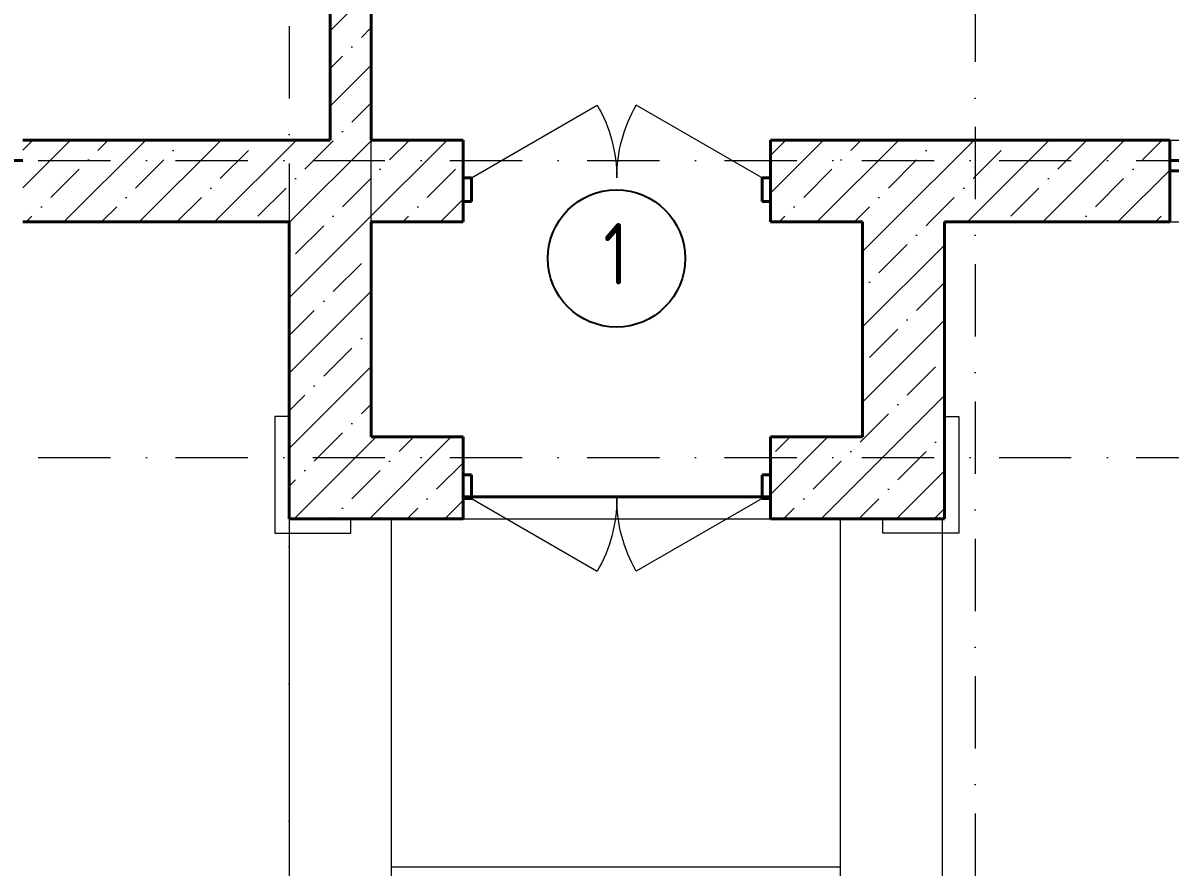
# Model space of a CAD drawing. Header units: feet. Extents: x -10410 to 374725, y -46422 to 88923.
# Drawn here: x 6069 to 11671, y 38786 to 42907 of the extents above; entities that cross this region are included whole.
import ezdxf
from ezdxf.enums import TextEntityAlignment as Align

# ---------------------------------------------------------------- set-up
doc = ezdxf.new("R2010")
doc.units = ezdxf.units.FT
doc.header["$MEASUREMENT"] = 0
doc.set_wipeout_variables(frame=1)
doc.linetypes.add('Wipeout_Contour', pattern=[1000, 0, -1000])
doc.linetypes.add('Штрихпунктирная', pattern=[670.277762, 352.777767, -176.388884, 0, -141.111112])
for name, color, linetype, lineweight in [('Аннотация - Общий_Ном._пера__1', 7, 'Continuous', 20), ('Двери ArchiCAD_Ном._пера__1', 7, 'Continuous', 20), ('Двери ArchiCAD_Ном._пера__19', 255, 'Continuous', 0), ('Двери ArchiCAD_Ном._пера__21', 7, 'Continuous', 40), ('Двери ArchiCAD_Ном._пера__74', 255, 'Continuous', 0), ('Интерьер - Мебель_Ном._пера__7', 7, 'Continuous', 20), ('Конструктив - Перекрытия_Ном._пера__1', 7, 'Continuous', 20), ('Конструктив - Перекрытия_Ном._пера__21', 7, 'Continuous', 40), ('Конструктив - Перекрытия_Ном._пера__7', 7, 'Continuous', 20), ('Конструктив - Стены Несущие_Ном._пера__21', 7, 'Continuous', 40), ('Окна ArchiCAD_Ном._пера__120', 7, 'Continuous', 5), ('Окна ArchiCAD_Ном._пера__21', 7, 'Continuous', 40), ('Размер - Общий_Ном._пера__120', 7, 'Continuous', 5), ('Элемент Модели - Оси_Ном._пера__1', 7, 'Continuous', 20)]:
    doc.layers.add(name, color=color, linetype=linetype, lineweight=lineweight)
for name, color, linetype in [('Двери ArchiCAD', 7, 'Continuous'), ('Интерьер - Мебель', 7, 'Continuous'), ('Конструктив - Лестницы', 7, 'Continuous'), ('Конструктив - Перекрытия', 7, 'Continuous'), ('Конструктив - Стены Несущие', 7, 'Continuous'), ('Окна ArchiCAD', 7, 'Continuous'), ('Элемент Модели - Оси', 7, 'Continuous')]:
    doc.layers.add(name, color=color, linetype=linetype)
doc.layers.add('Конструктив - Стены Несущие_Ном._пера__170', color=7, linetype='Continuous', lineweight=5, true_color=0x9f9f00)
doc.layers.add('Элемент Модели - Оси_Ном._пера__94', color=7, linetype='Continuous', lineweight=5, true_color=0xdc4f00)
doc.styles.get("Standard").update_dxf_attribs({"font": 'isocpeur.ttf'})
doc.styles.add('СГЕНЕРИР_СТИЛЬ_1', font='arial.ttf')
pattern_1 = [(45, (0, 0), (-183.848, 183.848), []), (45, (-91.92, 91.92), (-183.848, 183.848), [195, -65, 0, -65])]

# ---------------------------------------------------------------- blocks, each defined once
blk = doc.blocks.new('Перекрытие_1', base_point=(6100.3, -1749.7))
at = {"layer": 'Конструктив - Перекрытия_Ном._пера__7', "linetype": 'Continuous', "flags": 128}
blk.add_lwpolyline([(6100.3, -1749.7), (8291, -1749.7), (8291, -3449.7), (6100.3, -3449.7)], close=True, dxfattribs=at)
blk = doc.blocks.new('Перекрытие_8', base_point=(5600.3, -1749.7))
at = {"layer": 'Конструктив - Перекрытия_Ном._пера__1', "linetype": 'Continuous', "flags": 128}
blk.add_lwpolyline([(5600.3, -1749.7), (5600.3, -5249.7), (6100.3, -5249.7), (6100.3, -1749.7)], close=True, dxfattribs=at)
blk = doc.blocks.new('Перекрытие_9', base_point=(8291, -1749.7))
at = {"layer": 'Конструктив - Перекрытия_Ном._пера__1', "linetype": 'Continuous', "flags": 128}
blk.add_lwpolyline([(8291, -1749.7), (8291, -5249.7), (8791, -5249.7), (8791, -1749.7)], close=True, dxfattribs=at)
blk = doc.blocks.new('Перекрытие_11', base_point=(0, 3250))
at = {"layer": 'Конструктив - Перекрытия_Ном._пера__21', "linetype": 'Continuous', "flags": 128}
blk.add_lwpolyline([(0, 3250), (349.5, 3250), (349.5, 6200), (0, 6200), (0, 9400), (14400, 9400), (14400, 6200), (14005.7, 6200), (14005.7, 3250), (14400, 3250), (14400, 0), (8689.2, 0), (8689.2, -1641.6), (5700.8, -1641.6), (5700.8, 0), (0, 0)], close=True, dxfattribs=at)
blk = doc.blocks.new('Окно 18_2')
at = {"layer": 'Окна ArchiCAD_Ном._пера__120', "linetype": 'Continuous'}
for p, q in [((-250, 250), (250, 250)), ((-155, 0), (155, 0)), ((155, -50), (-155, -50)), ((-250, -150), (250, -150))]:
    blk.add_line(p, q, dxfattribs=at)
at = {"layer": 'Окна ArchiCAD_Ном._пера__21', "linetype": 'Continuous'}
for p, q in [((-250, 0), (-155, 0)), ((-250, -50), (-250, 0)), ((-155, 0), (-155, -50)), ((155, -50), (155, 0)), ((155, 0), (250, 0)), ((250, -50), (250, 0)), ((-155, -50), (-250, -50)), ((250, -50), (155, -50))]:
    blk.add_line(p, q, dxfattribs=at)
blk = doc.blocks.new('Двупольная Дверь 18')
at = {"layer": 'Двери ArchiCAD_Ном._пера__1', "linetype": 'Continuous'}
for p, q in [((-710, 0), (-95.1, 355)), ((710, 0), (95.1, 355))]:
    blk.add_line(p, q, dxfattribs=at)
at = {"layer": 'Двери ArchiCAD_Ном._пера__19', "linetype": 'Continuous'}
for centre, start, end in [((-710, 0), 0, 30), ((710, 0), 150, 180)]:
    blk.add_arc(centre, 710, start, end, dxfattribs=at)
at = {"layer": 'Двери ArchiCAD_Ном._пера__21', "linetype": 'Continuous'}
for p, q in [((-750, 185), (-787, 185)), ((-750, 0), (-750, 185)), ((750, 0), (750, 185)), ((750, 185), (787, 185)), ((-710, 0), (-750, 0)), ((-750, 0), (-750, -115)), ((-750, -115), (-750, 0)), ((-710, -115), (-710, 0)), ((750, 0), (710, 0)), ((710, 0), (710, -115)), ((750, -115), (750, 0)), ((750, -115), (750, 0)), ((-750, -115), (-710, -115)), ((-750, -215), (-750, -115)), ((710, -115), (750, -115)), ((750, -215), (750, -115)), ((-750, -215), (-787, -215)), ((750, -215), (787, -215))]:
    blk.add_line(p, q, dxfattribs=at)
blk = doc.blocks.new('Стена_1', base_point=(0, 0))
at = {"color": 254, "linetype": 'Wipeout_Contour', "lineweight": 0, "ltscale": 43022.407427}
blk.add_wipeout([(4299.7, -300), (6450, -300), (6450, -200), (6450, -85), (6450, 100), (4299.7, 100), (4299.7, 0), (4299.7, -50)], dxfattribs=at).dxf.layer = 'Конструктив - Стены Несущие'
at = {"color": 254, "linetype": 'Wipeout_Contour', "lineweight": 0, "ltscale": 71416.607165}
blk.add_wipeout([(7950, -85), (7950, -200), (7950, -300), (9900.5, -300), (9900.5, -50), (9900.5, 0), (9900.5, 100), (7950, 100)], dxfattribs=at).dxf.layer = 'Конструктив - Стены Несущие'
at = {"layer": 'Конструктив - Стены Несущие_Ном._пера__170', "linetype": 'Continuous'}
h = blk.add_hatch(dxfattribs=at)
h.set_pattern_fill('ЖЕЛЕЗОБЕТОН', color=256, style=0, pattern_type=2)
h.set_pattern_definition(pattern_1)
h.paths.add_polyline_path([(4299.7, -300), (6450, -300), (6450, -200), (6450, -85), (6450, 100), (4299.7, 100), (4299.7, 0), (4299.7, -50)])
h = blk.add_hatch(dxfattribs=at)
h.set_pattern_fill('ЖЕЛЕЗОБЕТОН', color=256, style=0, pattern_type=2)
h.set_pattern_definition(pattern_1)
h.paths.add_polyline_path([(7950, -85), (7950, -200), (7950, -300), (9900.5, -300), (9900.5, -50), (9900.5, 0), (9900.5, 100), (7950, 100)])
at = {"layer": 'Конструктив - Стены Несущие_Ном._пера__21', "linetype": 'Continuous'}
for p, q in [((6450, 100), (6413, 100)), ((6450, -85), (6450, 100)), ((7950, 100), (7987, 100)), ((7950, -85), (7950, 100)), ((9900.5, 100), (9900.5, 0)), ((9900.5, 0), (9900.5, -50)), ((9900.5, -50), (9900.5, -300)), ((6450, -200), (6450, -85)), ((7950, -200), (7950, -85)), ((6450, -300), (6450, -200)), ((6450, -300), (6450, -200)), ((7950, -300), (7950, -200)), ((7950, -300), (7950, -200)), ((6450, -300), (6413, -300)), ((7950, -300), (7987, -300))]:
    blk.add_line(p, q, dxfattribs=at)
at = {"layer": 'Конструктив - Стены Несущие_Ном._пера__21', "linetype": 'Continuous', "flags": 128}
for points in [[(5800.3, 100), (4299.7, 100)], [(6450, 100), (6000.3, 100)], [(9900.5, 100), (7950, 100)], [(4299.7, -300), (5600.3, -300)], [(6000.3, -300), (6450, -300)], [(7950, -300), (8399.8, -300)], [(8799.8, -300), (9900.5, -300)]]:
    blk.add_lwpolyline(points, dxfattribs=at)
at = {"layer": 'Двери ArchiCAD', "linetype": 'Continuous', "xscale": -1, "zscale": 1000}
blk.add_blockref('Двупольная Дверь 18', (7200, -85), dxfattribs=at)
at = {"layer": 'Окна ArchiCAD', "color": 21, "linetype": 'Continuous', "lineweight": 30, "true_color": 0xff9955, "xscale": -1, "zscale": 1000, "rotation": 180}
blk.add_blockref('Окно 18_2', (10150.5, -50), dxfattribs=at)
blk = doc.blocks.new('Двупольная Дверь 18_2')
at = {"layer": 'Двери ArchiCAD_Ном._пера__1', "linetype": 'Continuous'}
for p, q in [((-710, 0), (-95.1, 355)), ((710, 0), (95.1, 355))]:
    blk.add_line(p, q, dxfattribs=at)
at = {"layer": 'Двери ArchiCAD_Ном._пера__19', "linetype": 'Continuous'}
for centre, start, end in [((-710, 0), 0, 30), ((710, 0), 150, 180)]:
    blk.add_arc(centre, 710, start, end, dxfattribs=at)
at = {"layer": 'Двери ArchiCAD_Ном._пера__21', "linetype": 'Continuous'}
for p, q in [((-750, 100), (-787, 100)), ((-750, 100), (-750, 0)), ((750, 100), (750, 0)), ((750, 100), (787, 100)), ((-710, 0), (-750, 0)), ((-750, 0), (-750, -115)), ((-750, 0), (-750, -115)), ((-710, -115), (-710, 0)), ((750, 0), (710, 0)), ((710, 0), (710, -115)), ((750, -115), (750, 0)), ((750, 0), (750, -115)), ((-750, -115), (-710, -115)), ((-750, -115), (-750, -300)), ((710, -115), (750, -115)), ((750, -115), (750, -300)), ((-750, -300), (-787, -300)), ((750, -300), (787, -300))]:
    blk.add_line(p, q, dxfattribs=at)
blk = doc.blocks.new('Стена_3', base_point=(5900.3, -1449.7))
at = {"color": 254, "linetype": 'Wipeout_Contour', "lineweight": 0, "ltscale": 38576.856284}
blk.add_wipeout([(5600.3, -1749.7), (6450, -1749.7), (6450, -1649.7), (6450, -1534.7), (6450, -1349.7), (6000.3, -1349.7)], dxfattribs=at).dxf.layer = 'Конструктив - Стены Несущие'
at = {"color": 254, "linetype": 'Wipeout_Contour', "lineweight": 0, "ltscale": 49901.461733}
blk.add_wipeout([(7950, -1349.7), (7950, -1534.7), (7950, -1649.7), (7950, -1749.7), (8799.8, -1749.7), (8399.8, -1349.7)], dxfattribs=at).dxf.layer = 'Конструктив - Стены Несущие'
at = {"layer": 'Конструктив - Стены Несущие_Ном._пера__170', "linetype": 'Continuous'}
h = blk.add_hatch(dxfattribs=at)
h.set_pattern_fill('ЖЕЛЕЗОБЕТОН', color=256, style=0, pattern_type=2)
h.set_pattern_definition(pattern_1)
h.paths.add_polyline_path([(5600.3, -1749.7), (6450, -1749.7), (6450, -1649.7), (6450, -1534.7), (6450, -1349.7), (6000.3, -1349.7)])
h = blk.add_hatch(dxfattribs=at)
h.set_pattern_fill('ЖЕЛЕЗОБЕТОН', color=256, style=0, pattern_type=2)
h.set_pattern_definition(pattern_1)
h.paths.add_polyline_path([(7950, -1349.7), (7950, -1534.7), (7950, -1649.7), (7950, -1749.7), (8799.8, -1749.7), (8399.8, -1349.7)])
at = {"layer": 'Конструктив - Стены Несущие_Ном._пера__21', "linetype": 'Continuous'}
for p, q in [((6450, -1349.7), (6413, -1349.7)), ((6450, -1534.7), (6450, -1349.7)), ((7950, -1349.7), (7987, -1349.7)), ((7950, -1534.7), (7950, -1349.7)), ((6450, -1649.7), (6450, -1534.7)), ((7950, -1649.7), (7950, -1534.7)), ((6450, -1749.7), (6450, -1649.7)), ((6450, -1749.7), (6450, -1649.7)), ((7950, -1749.7), (7950, -1649.7)), ((7950, -1749.7), (7950, -1649.7)), ((6450, -1749.7), (6413, -1749.7)), ((7950, -1749.7), (7987, -1749.7))]:
    blk.add_line(p, q, dxfattribs=at)
at = {"layer": 'Конструктив - Стены Несущие_Ном._пера__21', "linetype": 'Continuous', "flags": 128}
for points in [[(6450, -1349.7), (6000.3, -1349.7)], [(8399.8, -1349.7), (7950, -1349.7)], [(5600.3, -1749.7), (6450, -1749.7)], [(7950, -1749.7), (8799.8, -1749.7)]]:
    blk.add_lwpolyline(points, dxfattribs=at)
at = {"layer": 'Двери ArchiCAD', "linetype": 'Continuous', "xscale": -1, "zscale": 1000, "rotation": 180}
blk.add_blockref('Двупольная Дверь 18_2', (7200, -1649.7), dxfattribs=at)
blk = doc.blocks.new('Стена_4', base_point=(8499.8, -1449.7))
at = {"color": 254, "linetype": 'Wipeout_Contour', "lineweight": 0, "ltscale": 34689.63661}
blk.add_wipeout([(8799.8, -1749.7), (8799.8, -300), (8399.8, -300), (8399.8, -1349.7)], dxfattribs=at).dxf.layer = 'Конструктив - Стены Несущие'
at = {"layer": 'Конструктив - Стены Несущие_Ном._пера__170', "linetype": 'Continuous'}
h = blk.add_hatch(dxfattribs=at)
h.set_pattern_fill('ЖЕЛЕЗОБЕТОН', color=256, style=0, pattern_type=2)
h.set_pattern_definition(pattern_1)
h.paths.add_polyline_path([(8799.8, -1749.7), (8799.8, -300), (8399.8, -300), (8399.8, -1349.7)])
at = {"layer": 'Конструктив - Стены Несущие_Ном._пера__21', "linetype": 'Continuous', "flags": 128}
for points in [[(8399.8, -300), (8399.8, -1349.7)], [(8799.8, -1749.7), (8799.8, -300)]]:
    blk.add_lwpolyline(points, dxfattribs=at)
blk = doc.blocks.new('Стена_6', base_point=(5900.3, 0))
at = {"color": 254, "linetype": 'Wipeout_Contour', "lineweight": 0, "ltscale": 23633.584213}
blk.add_wipeout([(5600.3, -300), (5600.3, -1749.7), (6000.3, -1349.7), (6000.3, -300)], dxfattribs=at).dxf.layer = 'Конструктив - Стены Несущие'
at = {"layer": 'Конструктив - Стены Несущие_Ном._пера__170', "linetype": 'Continuous'}
h = blk.add_hatch(dxfattribs=at)
h.set_pattern_fill('ЖЕЛЕЗОБЕТОН', color=256, style=0, pattern_type=2)
h.set_pattern_definition(pattern_1)
h.paths.add_polyline_path([(5600.3, -300), (5600.3, -1749.7), (6000.3, -1349.7), (6000.3, -300)])
at = {"layer": 'Конструктив - Стены Несущие_Ном._пера__21', "linetype": 'Continuous', "flags": 128}
for points in [[(5600.3, -300), (5600.3, -1749.7)], [(6000.3, -1349.7), (6000.3, -300)]]:
    blk.add_lwpolyline(points, dxfattribs=at)
blk = doc.blocks.new('Однопольная Дверь 18')
at = {"layer": 'Двери ArchiCAD_Ном._пера__1', "linetype": 'Continuous'}
blk.add_line((360, 0), (-263.5, 360), dxfattribs=at)
at = {"layer": 'Двери ArchiCAD_Ном._пера__21', "linetype": 'Continuous'}
for p, q in [((-400, 0), (-437, 0)), ((-360, 0), (-400, 0)), ((-400, 0), (-400, -115)), ((-400, 0), (-400, -115)), ((-360, -115), (-360, 0)), ((400, 0), (360, 0)), ((360, 0), (360, -115)), ((400, -115), (400, 0)), ((400, 0), (400, -115)), ((400, 0), (437, 0)), ((-400, -115), (-360, -115)), ((-400, -115), (-400, -200)), ((360, -115), (400, -115)), ((400, -115), (400, -200)), ((-400, -200), (-437, -200)), ((400, -200), (437, -200))]:
    blk.add_line(p, q, dxfattribs=at)
at = {"layer": 'Двери ArchiCAD_Ном._пера__74', "linetype": 'Continuous'}
blk.add_arc((360, 0), 720, 150, 180, dxfattribs=at)
blk = doc.blocks.new('Стена_25', base_point=(6000.3, 0))
at = {"color": 254, "linetype": 'Wipeout_Contour', "lineweight": 0, "ltscale": 35296.63489}
blk.add_wipeout([(6000.3, 5200), (5800.3, 5000), (5800.3, 2871.2), (5915.3, 2871.2), (6000.3, 2871.2)], dxfattribs=at).dxf.layer = 'Конструктив - Стены Несущие'
at = {"color": 254, "linetype": 'Wipeout_Contour', "lineweight": 0, "ltscale": 30576.430638}
blk.add_wipeout([(5915.3, 2071.2), (5800.3, 2071.2), (5800.3, 100), (6000.3, 100), (6000.3, 2071.2)], dxfattribs=at).dxf.layer = 'Конструктив - Стены Несущие'
at = {"layer": 'Конструктив - Стены Несущие_Ном._пера__170', "linetype": 'Continuous'}
h = blk.add_hatch(dxfattribs=at)
h.set_pattern_fill('ЖЕЛЕЗОБЕТОН', color=256, style=0, pattern_type=2)
h.set_pattern_definition(pattern_1)
h.paths.add_polyline_path([(6000.3, 5200), (5800.3, 5000), (5800.3, 2871.2), (5915.3, 2871.2), (6000.3, 2871.2)])
h = blk.add_hatch(dxfattribs=at)
h.set_pattern_fill('ЖЕЛЕЗОБЕТОН', color=256, style=0, pattern_type=2)
h.set_pattern_definition(pattern_1)
h.paths.add_polyline_path([(5915.3, 2071.2), (5800.3, 2071.2), (5800.3, 100), (6000.3, 100), (6000.3, 2071.2)])
at = {"layer": 'Конструктив - Стены Несущие_Ном._пера__21', "linetype": 'Continuous'}
for p, q in [((5800.3, 2871.2), (5800.3, 2908.2)), ((5800.3, 2871.2), (5915.3, 2871.2)), ((5915.3, 2871.2), (6000.3, 2871.2)), ((6000.3, 2871.2), (6000.3, 2908.2)), ((5800.3, 2071.2), (5800.3, 2034.2)), ((5800.3, 2071.2), (5915.3, 2071.2)), ((5915.3, 2071.2), (6000.3, 2071.2)), ((6000.3, 2071.2), (6000.3, 2034.2))]:
    blk.add_line(p, q, dxfattribs=at)
at = {"layer": 'Конструктив - Стены Несущие_Ном._пера__21', "linetype": 'Continuous', "flags": 128}
for points in [[(6000.3, 3400), (6000.3, 5200)], [(5800.3, 5000), (5800.3, 3400)], [(5800.3, 3100), (5800.3, 2871.2)], [(6000.3, 2871.2), (6000.3, 3100)], [(5800.3, 2071.2), (5800.3, 2000.4)], [(6000.3, 100), (6000.3, 2071.2)], [(5800.3, 1800.4), (5800.3, 100)]]:
    blk.add_lwpolyline(points, dxfattribs=at)
at = {"layer": 'Двери ArchiCAD', "linetype": 'Continuous', "zscale": 1000, "rotation": 90}
blk.add_blockref('Однопольная Дверь 18', (5800.3, 2471.2), dxfattribs=at)
blk = doc.blocks.new('Руст Угловой 18')
at = {"layer": 'Интерьер - Мебель_Ном._пера__7', "linetype": 'Continuous'}
for p, q in [((70, 300), (0, 300)), ((0, 300), (0, 0)), ((70, -70), (70, 300)), ((0, 0), (-500, 0)), ((-500, 0), (-500, -70)), ((-500, -70), (70, -70))]:
    blk.add_line(p, q, dxfattribs=at)
blk = doc.blocks.new('Стандартный Маркер Сетки')
at = {"layer": 'Элемент Модели - Оси_Ном._пера__94', "linetype": 'Штрихпунктирная'}
blk.add_line((1000, 0), (17400, 0), dxfattribs=at)
at = {"layer": 'Элемент Модели - Оси_Ном._пера__1', "style": 'СГЕНЕРИР_СТИЛЬ_1'}
blk.add_attdef('AC_MarkerText_1', text='', height=350, dxfattribs=at).set_placement((-500, 20.0005), align=Align.MIDDLE_CENTER)
blk = doc.blocks.new('Стандартный Маркер Сетки_4')
at = {"layer": 'Элемент Модели - Оси_Ном._пера__94', "linetype": 'Штрихпунктирная'}
blk.add_line((1000, 0), (15660.8, 0), dxfattribs=at)
at = {"layer": 'Элемент Модели - Оси_Ном._пера__1', "style": 'СГЕНЕРИР_СТИЛЬ_1'}
blk.add_attdef('AC_MarkerText_1', text='', height=350, rotation=90, dxfattribs=at).set_placement((17160.8, 20), align=Align.MIDDLE_CENTER)
blk = doc.blocks.new('Стандартный Маркер Сетки_3')
at = {"layer": 'Элемент Модели - Оси_Ном._пера__94', "linetype": 'Штрихпунктирная'}
blk.add_line((1000, 0), (15413.8, 0), dxfattribs=at)
at = {"layer": 'Элемент Модели - Оси_Ном._пера__1', "style": 'СГЕНЕРИР_СТИЛЬ_1'}
blk.add_attdef('AC_MarkerText_1', text='', height=350, rotation=90, dxfattribs=at).set_placement((16913.8, 20), align=Align.MIDDLE_CENTER)

msp = doc.modelspace()

# ---------------------------------------------------------------- block references
at = {"layer": 'Конструктив - Перекрытия', "linetype": 'Continuous'}
for name, p in [('Перекрытие_11', (1769.27818, 45485.75016)), ('Перекрытие_8', (7369.56879, 40486.02851)), ('Перекрытие_1', (7869.56881, 40486.02852)), ('Перекрытие_9', (10060.31131, 40486.02851))]:
    msp.add_blockref(name, p, dxfattribs=at)

# ---------------------------------------------------------------- next in the draw order: block references
at = {"layer": 'Конструктив - Стены Несущие'}
for name, p in [('Стена_1', (1769.27818, 42235.75029)), ('Стена_3', (7669.56879, 40786.02851))]:
    msp.add_blockref(name, p, dxfattribs=at)

# ---------------------------------------------------------------- next in the draw order: linework, layer by layer
at = {"layer": 'Конструктив - Лестницы', "color": 161, "linetype": 'Continuous', "lineweight": 25, "true_color": 0x78aaff}
msp.add_circle((8967.7606, 41757.55116), 335.02577, dxfattribs=at)

# ---------------------------------------------------------------- next in the draw order: block references
at = {"layer": 'Конструктив - Стены Несущие'}
for name, p in [('Стена_25', (7769.56879, 42235.75029)), ('Стена_6', (7669.56879, 42235.75029)), ('Стена_4', (10269.069, 40786.02851))]:
    msp.add_blockref(name, p, dxfattribs=at)

# ---------------------------------------------------------------- next in the draw order: texts
at = {"layer": 'Размер - Общий_Ном._пера__120', "linetype": 'Continuous', "insert": (8903.76021, 41630.27883), "char_height": 300, "attachment_point": 7}
msp.add_mtext('\\A1;{\\FCS_Gost2304.shx;1}', dxfattribs=at)

# ---------------------------------------------------------------- next in the draw order: linework, layer by layer
at = {"layer": 'Аннотация - Общий_Ном._пера__1', "linetype": 'Continuous'}
msp.add_line((7769.56879, 41935.75029), (7769.56879, 44475.23519), dxfattribs=at)

# ---------------------------------------------------------------- next in the draw order: block references
at = {"layer": 'Интерьер - Мебель', "color": 214, "linetype": 'Continuous', "lineweight": 20, "zscale": 1000, "rotation": 270}
msp.add_blockref('Руст Угловой 18', (7369.56879, 40486.02851), dxfattribs=at)
at = {"layer": 'Интерьер - Мебель', "color": 214, "linetype": 'Continuous', "lineweight": 20, "xscale": -1, "zscale": 1000, "rotation": 90}
msp.add_blockref('Руст Угловой 18', (10569.069, 40486.02851), dxfattribs=at)
at = {"layer": 'Элемент Модели - Оси', "color": 8, "linetype": 'Continuous', "lineweight": 20, "zscale": 1000, "rotation": 270}
for name, p in [('Стандартный Маркер Сетки_4', (7369.27818, 51935.75029)), ('Стандартный Маркер Сетки_3', (10719.06895, 51444.27892))]:
    msp.add_blockref(name, p, dxfattribs=at)
at = {"layer": 'Элемент Модели - Оси', "color": 8, "linetype": 'Continuous', "lineweight": 20, "zscale": 1000}
for p in [(-2230.72182, 42235.75029), (-2230.72182, 40785.75029)]:
    msp.add_blockref('Стандартный Маркер Сетки', p, dxfattribs=at)

doc.saveas('drawing.dxf')
